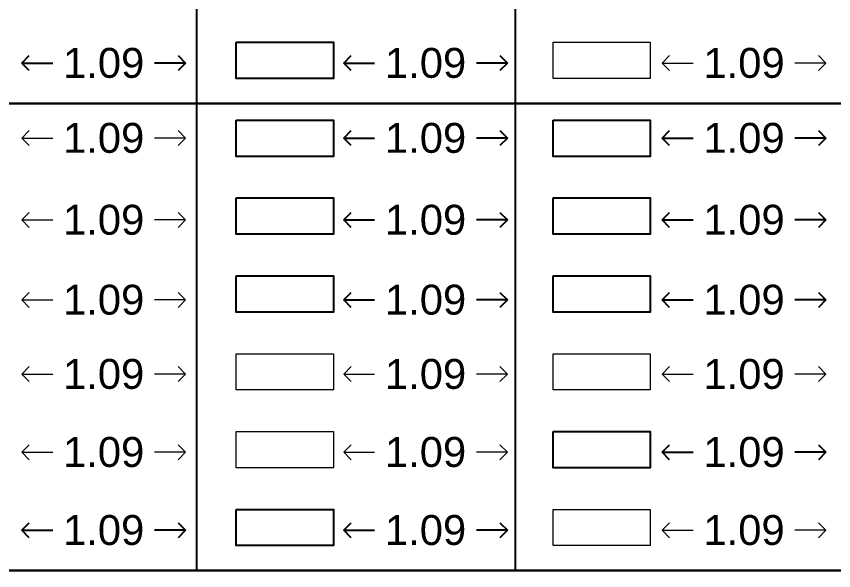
# Model space of a CAD drawing. Header units: millimetres. Extents: x -9481 to -9286, y 28723 to 28853.
# Drawn here: x -9452.65 to -9447.18, y 28753.55 to 28757.26 of the extents above; entities that cross this region are included whole.
import ezdxf

# ---------------------------------------------------------------- set-up
doc = ezdxf.new("R2010")
doc.units = ezdxf.units.MM
doc.header["$PDMODE"] = 34
doc.header["$PDSIZE"] = -15
for name, color, linetype, lineweight in [('BLK_1_FLR_2_REGULAR_ROOM_1', 7, 'Continuous', 0), ('BLK_1_FLR_2_REGULAR_ROOM_2', 7, 'Continuous', 0), ('BLK_1_FLR_2_REGULAR_ROOM_3', 7, 'Continuous', 0), ('BLK_1_FLR_2_REGULAR_ROOM_4', 7, 'Continuous', 0), ('BLK_1_FLR_2_REGULAR_ROOM_5', 7, 'Continuous', 0), ('BLK_1_FLR_3_REGULAR_ROOM', 7, 'Continuous', 0), ('BLK_1_FLR_3_REGULAR_ROOM_5', 7, 'Continuous', 0), ('BLK_1_FLR_4_REGULAR_ROOM_4', 7, 'Continuous', 0), ('BLK_1_FLR_4_REGULAR_ROOM_6', 7, 'Continuous', 0), ('PLAN', 7, 'Continuous', 40)]:
    doc.layers.add(name, color=color, linetype=linetype, lineweight=lineweight)
for name, color, linetype, plot in [('BLK_1_FLR_2_REGULAR_ROOM_6', 7, 'Continuous', False), ('BLK_1_FLR_3_REGULAR_ROOM_2', 7, 'Continuous', False), ('BLK_1_FLR_3_REGULAR_ROOM_3', 7, 'Continuous', False), ('BLK_1_FLR_3_REGULAR_ROOM_6', 7, 'Continuous', False), ('BLK_1_FLR_4_REGULAR_ROOM_1', 7, 'Continuous', False), ('BLK_1_FLR_4_REGULAR_ROOM_2', 7, 'Continuous', False), ('BLK_1_FLR_4_REGULAR_ROOM_3', 7, 'Continuous', False), ('BLK_1_FLR_4_REGULAR_ROOM_5', 7, 'Continuous', False)]:
    doc.layers.add(name, color=color, linetype=linetype, plot=plot)
doc.layers.add('BLK_1_FLR_3_REGULAR_ROOM_1', color=7, linetype='Continuous')
doc.styles.add('Arial', font='arial.ttf', dxfattribs={"height": 0.2})
doc.styles.add('style2', font='arial.ttf', dxfattribs={"height": 0.3})
doc.dimstyles.new('INT DIM', dxfattribs={"dimtxt": 0.3, "dimasz": 0.1, "dimexe": 0.18, "dimexo": 0.0625, "dimgap": 0.09, "dimtad": 0, "dimzin": 0, "dimdsep": 46, "dimtxsty": 'style2', "dimblk": 'OPEN90', "dimcen": 0.09, "dimse1": 1, "dimse2": 1, "dimclrd": 250, "dimclrt": 256, "dimadec": 0, "dimazin": 0, "dimtfac": 1, "dimtofl": 0, "dimtmove": 0, "dimatfit": 3, "dimfxl": 0.18, "dimtolj": 1, "dimtzin": 0, "dimlwd": -1, "dimarcsym": 0})

# ---------------------------------------------------------------- blocks, each defined once
blk = doc.blocks.new('_Open90')
at = {"layer": 'PLAN', "color": 0, "lineweight": -2}
for p, q in [((0, 0), (-1, 0)), ((-0.5, 0.5), (0, 0)), ((0, 0), (-0.5, -0.5))]:
    blk.add_line(p, q, dxfattribs=at)
blk = doc.blocks.new('*D74')
at = {"layer": 'BLK_1_FLR_2_REGULAR_ROOM_6', "color": 250, "transparency": 16777216}
for p, q in [((-9452.5093, 28756.9429), (-9452.4024, 28756.9429)), ((-9451.6143, 28756.9429), (-9451.7213, 28756.9429))]:
    blk.add_line(p, q, dxfattribs=at)
at = {"layer": 'Defpoints', "color": 0, "transparency": 16777216}
for p in [(-9452.6093, 28757.063), (-9451.5143, 28757.063), (-9451.5143, 28756.9429)]:
    blk.add_point(p, dxfattribs=at)
at = {"layer": 'BLK_1_FLR_2_REGULAR_ROOM_6', "color": 250, "transparency": 16777216, "xscale": 0.1, "yscale": 0.1, "zscale": 0.1, "rotation": 180}
blk.add_blockref('_Open90', (-9452.6093, 28756.9429), dxfattribs=at)
at = {"layer": 'BLK_1_FLR_2_REGULAR_ROOM_6', "color": 250, "transparency": 16777216, "xscale": 0.1, "yscale": 0.1, "zscale": 0.1}
blk.add_blockref('_Open90', (-9451.5143, 28756.9429), dxfattribs=at)
at = {"layer": 'BLK_1_FLR_2_REGULAR_ROOM_6', "transparency": 16777216, "insert": (-9452.0618, 28756.9429), "char_height": 0.2, "attachment_point": 5, "style": 'Arial', "bg_fill": 3, "box_fill_scale": 1.1, "bg_fill_color": 256, "bg_fill_true_color": 13158600, "bg_fill_transparency": 0}
blk.add_mtext('\\A1;1.09', dxfattribs=at)
blk = doc.blocks.new('*D75')
at = {"layer": 'BLK_1_FLR_3_REGULAR_ROOM_6', "color": 250, "transparency": 16777216}
for p, q in [((-9450.3558, 28756.9429), (-9450.2489, 28756.9429)), ((-9449.4608, 28756.9429), (-9449.5678, 28756.9429))]:
    blk.add_line(p, q, dxfattribs=at)
at = {"layer": 'Defpoints', "color": 0, "transparency": 16777216}
for p in [(-9450.4558, 28757.063), (-9449.3608, 28757.063), (-9449.3608, 28756.9429)]:
    blk.add_point(p, dxfattribs=at)
at = {"layer": 'BLK_1_FLR_3_REGULAR_ROOM_6', "color": 250, "transparency": 16777216, "xscale": 0.1, "yscale": 0.1, "zscale": 0.1, "rotation": 180}
blk.add_blockref('_Open90', (-9450.4558, 28756.9429), dxfattribs=at)
at = {"layer": 'BLK_1_FLR_3_REGULAR_ROOM_6', "color": 250, "transparency": 16777216, "xscale": 0.1, "yscale": 0.1, "zscale": 0.1}
blk.add_blockref('_Open90', (-9449.3608, 28756.9429), dxfattribs=at)
at = {"layer": 'BLK_1_FLR_3_REGULAR_ROOM_6', "transparency": 16777216, "insert": (-9449.9083, 28756.9429), "char_height": 0.2, "attachment_point": 5, "style": 'Arial', "bg_fill": 3, "box_fill_scale": 1.1, "bg_fill_color": 256, "bg_fill_true_color": 13158600, "bg_fill_transparency": 0}
blk.add_mtext('\\A1;1.09', dxfattribs=at)
blk = doc.blocks.new('*D76')
at = {"layer": 'BLK_1_FLR_4_REGULAR_ROOM_6', "color": 250, "transparency": 16777216}
for p, q in [((-9448.2254, 28756.9429), (-9448.1184, 28756.9429)), ((-9447.3304, 28756.9429), (-9447.4373, 28756.9429))]:
    blk.add_line(p, q, dxfattribs=at)
at = {"layer": 'Defpoints', "color": 0, "transparency": 16777216}
for p in [(-9448.3254, 28757.063), (-9447.2304, 28757.063), (-9447.2304, 28756.9429)]:
    blk.add_point(p, dxfattribs=at)
at = {"layer": 'BLK_1_FLR_4_REGULAR_ROOM_6', "color": 250, "transparency": 16777216, "xscale": 0.1, "yscale": 0.1, "zscale": 0.1, "rotation": 180}
blk.add_blockref('_Open90', (-9448.3254, 28756.9429), dxfattribs=at)
at = {"layer": 'BLK_1_FLR_4_REGULAR_ROOM_6', "color": 250, "transparency": 16777216, "xscale": 0.1, "yscale": 0.1, "zscale": 0.1}
blk.add_blockref('_Open90', (-9447.2304, 28756.9429), dxfattribs=at)
at = {"layer": 'BLK_1_FLR_4_REGULAR_ROOM_6', "transparency": 16777216, "insert": (-9447.7779, 28756.9429), "char_height": 0.2, "attachment_point": 5, "style": 'Arial', "bg_fill": 3, "box_fill_scale": 1.1, "bg_fill_color": 256, "bg_fill_true_color": 13158600, "bg_fill_transparency": 0}
blk.add_mtext('\\A1;1.09', dxfattribs=at)
blk = doc.blocks.new('*D79')
at = {"layer": 'BLK_1_FLR_2_REGULAR_ROOM_1', "color": 250, "transparency": 16777216}
for p, q in [((-9452.5093, 28756.4414), (-9452.4024, 28756.4414)), ((-9451.6143, 28756.4414), (-9451.7213, 28756.4414))]:
    blk.add_line(p, q, dxfattribs=at)
at = {"layer": 'Defpoints', "color": 0, "transparency": 16777216}
for p in [(-9452.6093, 28756.5615), (-9451.5143, 28756.5615), (-9451.5143, 28756.4414)]:
    blk.add_point(p, dxfattribs=at)
at = {"layer": 'BLK_1_FLR_2_REGULAR_ROOM_1', "color": 250, "transparency": 16777216, "xscale": 0.1, "yscale": 0.1, "zscale": 0.1, "rotation": 180}
blk.add_blockref('_Open90', (-9452.6093, 28756.4414), dxfattribs=at)
at = {"layer": 'BLK_1_FLR_2_REGULAR_ROOM_1', "color": 250, "transparency": 16777216, "xscale": 0.1, "yscale": 0.1, "zscale": 0.1}
blk.add_blockref('_Open90', (-9451.5143, 28756.4414), dxfattribs=at)
at = {"layer": 'BLK_1_FLR_2_REGULAR_ROOM_1', "transparency": 16777216, "insert": (-9452.0618, 28756.4414), "char_height": 0.2, "attachment_point": 5, "style": 'Arial', "bg_fill": 3, "box_fill_scale": 1.1, "bg_fill_color": 256, "bg_fill_true_color": 13158600, "bg_fill_transparency": 0}
blk.add_mtext('\\A1;1.09', dxfattribs=at)
blk = doc.blocks.new('*D80')
at = {"layer": 'BLK_1_FLR_3_REGULAR_ROOM_1', "color": 250, "transparency": 16777216}
for p, q in [((-9450.3558, 28756.4414), (-9450.2489, 28756.4414)), ((-9449.4608, 28756.4414), (-9449.5678, 28756.4414))]:
    blk.add_line(p, q, dxfattribs=at)
at = {"layer": 'Defpoints', "color": 0, "transparency": 16777216}
for p in [(-9450.4558, 28756.5615), (-9449.3608, 28756.5615), (-9449.3608, 28756.4414)]:
    blk.add_point(p, dxfattribs=at)
at = {"layer": 'BLK_1_FLR_3_REGULAR_ROOM_1', "color": 250, "transparency": 16777216, "xscale": 0.1, "yscale": 0.1, "zscale": 0.1, "rotation": 180}
blk.add_blockref('_Open90', (-9450.4558, 28756.4414), dxfattribs=at)
at = {"layer": 'BLK_1_FLR_3_REGULAR_ROOM_1', "color": 250, "transparency": 16777216, "xscale": 0.1, "yscale": 0.1, "zscale": 0.1}
blk.add_blockref('_Open90', (-9449.3608, 28756.4414), dxfattribs=at)
at = {"layer": 'BLK_1_FLR_3_REGULAR_ROOM_1', "transparency": 16777216, "insert": (-9449.9083, 28756.4414), "char_height": 0.2, "attachment_point": 5, "style": 'Arial', "bg_fill": 3, "box_fill_scale": 1.1, "bg_fill_color": 256, "bg_fill_true_color": 13158600, "bg_fill_transparency": 0}
blk.add_mtext('\\A1;1.09', dxfattribs=at)
blk = doc.blocks.new('*D81')
at = {"layer": 'BLK_1_FLR_4_REGULAR_ROOM_1', "color": 250, "transparency": 16777216}
for p, q in [((-9448.2254, 28756.4414), (-9448.1184, 28756.4414)), ((-9447.3304, 28756.4414), (-9447.4373, 28756.4414))]:
    blk.add_line(p, q, dxfattribs=at)
at = {"layer": 'Defpoints', "color": 0, "transparency": 16777216}
for p in [(-9448.3254, 28756.5615), (-9447.2304, 28756.5615), (-9447.2304, 28756.4414)]:
    blk.add_point(p, dxfattribs=at)
at = {"layer": 'BLK_1_FLR_4_REGULAR_ROOM_1', "color": 250, "transparency": 16777216, "xscale": 0.1, "yscale": 0.1, "zscale": 0.1, "rotation": 180}
blk.add_blockref('_Open90', (-9448.3254, 28756.4414), dxfattribs=at)
at = {"layer": 'BLK_1_FLR_4_REGULAR_ROOM_1', "color": 250, "transparency": 16777216, "xscale": 0.1, "yscale": 0.1, "zscale": 0.1}
blk.add_blockref('_Open90', (-9447.2304, 28756.4414), dxfattribs=at)
at = {"layer": 'BLK_1_FLR_4_REGULAR_ROOM_1', "transparency": 16777216, "insert": (-9447.7779, 28756.4414), "char_height": 0.2, "attachment_point": 5, "style": 'Arial', "bg_fill": 3, "box_fill_scale": 1.1, "bg_fill_color": 256, "bg_fill_true_color": 13158600, "bg_fill_transparency": 0}
blk.add_mtext('\\A1;1.09', dxfattribs=at)
blk = doc.blocks.new('*D84')
at = {"layer": 'BLK_1_FLR_2_REGULAR_ROOM_2', "color": 250, "transparency": 16777216}
for p, q in [((-9452.5093, 28755.894), (-9452.4024, 28755.894)), ((-9451.6143, 28755.894), (-9451.7213, 28755.894))]:
    blk.add_line(p, q, dxfattribs=at)
at = {"layer": 'Defpoints', "color": 0, "transparency": 16777216}
for p in [(-9452.6093, 28756.0141), (-9451.5143, 28756.0141), (-9451.5143, 28755.894)]:
    blk.add_point(p, dxfattribs=at)
at = {"layer": 'BLK_1_FLR_2_REGULAR_ROOM_2', "color": 250, "transparency": 16777216, "xscale": 0.1, "yscale": 0.1, "zscale": 0.1, "rotation": 180}
blk.add_blockref('_Open90', (-9452.6093, 28755.894), dxfattribs=at)
at = {"layer": 'BLK_1_FLR_2_REGULAR_ROOM_2', "color": 250, "transparency": 16777216, "xscale": 0.1, "yscale": 0.1, "zscale": 0.1}
blk.add_blockref('_Open90', (-9451.5143, 28755.894), dxfattribs=at)
at = {"layer": 'BLK_1_FLR_2_REGULAR_ROOM_2', "transparency": 16777216, "insert": (-9452.0618, 28755.894), "char_height": 0.2, "attachment_point": 5, "style": 'Arial', "bg_fill": 3, "box_fill_scale": 1.1, "bg_fill_color": 256, "bg_fill_true_color": 13158600, "bg_fill_transparency": 0}
blk.add_mtext('\\A1;1.09', dxfattribs=at)
blk = doc.blocks.new('*D85')
at = {"layer": 'BLK_1_FLR_3_REGULAR_ROOM_2', "color": 250, "transparency": 16777216}
for p, q in [((-9450.3558, 28755.894), (-9450.2489, 28755.894)), ((-9449.4608, 28755.894), (-9449.5678, 28755.894))]:
    blk.add_line(p, q, dxfattribs=at)
at = {"layer": 'Defpoints', "color": 0, "transparency": 16777216}
for p in [(-9450.4558, 28756.0141), (-9449.3608, 28756.0141), (-9449.3608, 28755.894)]:
    blk.add_point(p, dxfattribs=at)
at = {"layer": 'BLK_1_FLR_3_REGULAR_ROOM_2', "color": 250, "transparency": 16777216, "xscale": 0.1, "yscale": 0.1, "zscale": 0.1, "rotation": 180}
blk.add_blockref('_Open90', (-9450.4558, 28755.894), dxfattribs=at)
at = {"layer": 'BLK_1_FLR_3_REGULAR_ROOM_2', "color": 250, "transparency": 16777216, "xscale": 0.1, "yscale": 0.1, "zscale": 0.1}
blk.add_blockref('_Open90', (-9449.3608, 28755.894), dxfattribs=at)
at = {"layer": 'BLK_1_FLR_3_REGULAR_ROOM_2', "transparency": 16777216, "insert": (-9449.9083, 28755.894), "char_height": 0.2, "attachment_point": 5, "style": 'Arial', "bg_fill": 3, "box_fill_scale": 1.1, "bg_fill_color": 256, "bg_fill_true_color": 13158600, "bg_fill_transparency": 0}
blk.add_mtext('\\A1;1.09', dxfattribs=at)
blk = doc.blocks.new('*D86')
at = {"layer": 'BLK_1_FLR_4_REGULAR_ROOM_2', "color": 250, "transparency": 16777216}
for p, q in [((-9448.2254, 28755.894), (-9448.1184, 28755.894)), ((-9447.3304, 28755.894), (-9447.4373, 28755.894))]:
    blk.add_line(p, q, dxfattribs=at)
at = {"layer": 'Defpoints', "color": 0, "transparency": 16777216}
for p in [(-9448.3254, 28756.0141), (-9447.2304, 28756.0141), (-9447.2304, 28755.894)]:
    blk.add_point(p, dxfattribs=at)
at = {"layer": 'BLK_1_FLR_4_REGULAR_ROOM_2', "color": 250, "transparency": 16777216, "xscale": 0.1, "yscale": 0.1, "zscale": 0.1, "rotation": 180}
blk.add_blockref('_Open90', (-9448.3254, 28755.894), dxfattribs=at)
at = {"layer": 'BLK_1_FLR_4_REGULAR_ROOM_2', "color": 250, "transparency": 16777216, "xscale": 0.1, "yscale": 0.1, "zscale": 0.1}
blk.add_blockref('_Open90', (-9447.2304, 28755.894), dxfattribs=at)
at = {"layer": 'BLK_1_FLR_4_REGULAR_ROOM_2', "transparency": 16777216, "insert": (-9447.7779, 28755.894), "char_height": 0.2, "attachment_point": 5, "style": 'Arial', "bg_fill": 3, "box_fill_scale": 1.1, "bg_fill_color": 256, "bg_fill_true_color": 13158600, "bg_fill_transparency": 0}
blk.add_mtext('\\A1;1.09', dxfattribs=at)
blk = doc.blocks.new('*D89')
at = {"layer": 'BLK_1_FLR_2_REGULAR_ROOM_3', "color": 250, "transparency": 16777216}
for p, q in [((-9452.5093, 28755.3594), (-9452.4024, 28755.3594)), ((-9451.6143, 28755.3594), (-9451.7213, 28755.3594))]:
    blk.add_line(p, q, dxfattribs=at)
at = {"layer": 'Defpoints', "color": 0, "transparency": 16777216}
for p in [(-9452.6093, 28755.4794), (-9451.5143, 28755.4794), (-9451.5143, 28755.3594)]:
    blk.add_point(p, dxfattribs=at)
at = {"layer": 'BLK_1_FLR_2_REGULAR_ROOM_3', "color": 250, "transparency": 16777216, "xscale": 0.1, "yscale": 0.1, "zscale": 0.1, "rotation": 180}
blk.add_blockref('_Open90', (-9452.6093, 28755.3594), dxfattribs=at)
at = {"layer": 'BLK_1_FLR_2_REGULAR_ROOM_3', "color": 250, "transparency": 16777216, "xscale": 0.1, "yscale": 0.1, "zscale": 0.1}
blk.add_blockref('_Open90', (-9451.5143, 28755.3594), dxfattribs=at)
at = {"layer": 'BLK_1_FLR_2_REGULAR_ROOM_3', "transparency": 16777216, "insert": (-9452.0618, 28755.3594), "char_height": 0.2, "attachment_point": 5, "style": 'Arial', "bg_fill": 3, "box_fill_scale": 1.1, "bg_fill_color": 256, "bg_fill_true_color": 13158600, "bg_fill_transparency": 0}
blk.add_mtext('\\A1;1.09', dxfattribs=at)
blk = doc.blocks.new('*D90')
at = {"layer": 'BLK_1_FLR_3_REGULAR_ROOM_3', "color": 250, "transparency": 16777216}
for p, q in [((-9450.3558, 28755.3594), (-9450.2489, 28755.3594)), ((-9449.4608, 28755.3594), (-9449.5678, 28755.3594))]:
    blk.add_line(p, q, dxfattribs=at)
at = {"layer": 'Defpoints', "color": 0, "transparency": 16777216}
for p in [(-9450.4558, 28755.4794), (-9449.3608, 28755.4794), (-9449.3608, 28755.3594)]:
    blk.add_point(p, dxfattribs=at)
at = {"layer": 'BLK_1_FLR_3_REGULAR_ROOM_3', "color": 250, "transparency": 16777216, "xscale": 0.1, "yscale": 0.1, "zscale": 0.1, "rotation": 180}
blk.add_blockref('_Open90', (-9450.4558, 28755.3594), dxfattribs=at)
at = {"layer": 'BLK_1_FLR_3_REGULAR_ROOM_3', "color": 250, "transparency": 16777216, "xscale": 0.1, "yscale": 0.1, "zscale": 0.1}
blk.add_blockref('_Open90', (-9449.3608, 28755.3594), dxfattribs=at)
at = {"layer": 'BLK_1_FLR_3_REGULAR_ROOM_3', "transparency": 16777216, "insert": (-9449.9083, 28755.3594), "char_height": 0.2, "attachment_point": 5, "style": 'Arial', "bg_fill": 3, "box_fill_scale": 1.1, "bg_fill_color": 256, "bg_fill_true_color": 13158600, "bg_fill_transparency": 0}
blk.add_mtext('\\A1;1.09', dxfattribs=at)
blk = doc.blocks.new('*D91')
at = {"layer": 'BLK_1_FLR_4_REGULAR_ROOM_3', "color": 250, "transparency": 16777216}
for p, q in [((-9448.2254, 28755.3594), (-9448.1184, 28755.3594)), ((-9447.3304, 28755.3594), (-9447.4373, 28755.3594))]:
    blk.add_line(p, q, dxfattribs=at)
at = {"layer": 'Defpoints', "color": 0, "transparency": 16777216}
for p in [(-9448.3254, 28755.4794), (-9447.2304, 28755.4794), (-9447.2304, 28755.3594)]:
    blk.add_point(p, dxfattribs=at)
at = {"layer": 'BLK_1_FLR_4_REGULAR_ROOM_3', "color": 250, "transparency": 16777216, "xscale": 0.1, "yscale": 0.1, "zscale": 0.1, "rotation": 180}
blk.add_blockref('_Open90', (-9448.3254, 28755.3594), dxfattribs=at)
at = {"layer": 'BLK_1_FLR_4_REGULAR_ROOM_3', "color": 250, "transparency": 16777216, "xscale": 0.1, "yscale": 0.1, "zscale": 0.1}
blk.add_blockref('_Open90', (-9447.2304, 28755.3594), dxfattribs=at)
at = {"layer": 'BLK_1_FLR_4_REGULAR_ROOM_3', "transparency": 16777216, "insert": (-9447.7779, 28755.3594), "char_height": 0.2, "attachment_point": 5, "style": 'Arial', "bg_fill": 3, "box_fill_scale": 1.1, "bg_fill_color": 256, "bg_fill_true_color": 13158600, "bg_fill_transparency": 0}
blk.add_mtext('\\A1;1.09', dxfattribs=at)
blk = doc.blocks.new('*D94')
at = {"layer": 'BLK_1_FLR_2_REGULAR_ROOM_4', "color": 250, "transparency": 16777216}
for p, q in [((-9452.5093, 28754.8629), (-9452.4024, 28754.8629)), ((-9451.6143, 28754.8629), (-9451.7213, 28754.8629))]:
    blk.add_line(p, q, dxfattribs=at)
at = {"layer": 'Defpoints', "color": 0, "transparency": 16777216}
for p in [(-9452.6093, 28754.9829), (-9451.5143, 28754.9829), (-9451.5143, 28754.8629)]:
    blk.add_point(p, dxfattribs=at)
at = {"layer": 'BLK_1_FLR_2_REGULAR_ROOM_4', "color": 250, "transparency": 16777216, "xscale": 0.1, "yscale": 0.1, "zscale": 0.1, "rotation": 180}
blk.add_blockref('_Open90', (-9452.6093, 28754.8629), dxfattribs=at)
at = {"layer": 'BLK_1_FLR_2_REGULAR_ROOM_4', "color": 250, "transparency": 16777216, "xscale": 0.1, "yscale": 0.1, "zscale": 0.1}
blk.add_blockref('_Open90', (-9451.5143, 28754.8629), dxfattribs=at)
at = {"layer": 'BLK_1_FLR_2_REGULAR_ROOM_4', "transparency": 16777216, "insert": (-9452.0618, 28754.8629), "char_height": 0.2, "attachment_point": 5, "style": 'Arial', "bg_fill": 3, "box_fill_scale": 1.1, "bg_fill_color": 256, "bg_fill_true_color": 13158600, "bg_fill_transparency": 0}
blk.add_mtext('\\A1;1.09', dxfattribs=at)
blk = doc.blocks.new('*D95')
at = {"layer": 'BLK_1_FLR_3_REGULAR_ROOM', "color": 250, "transparency": 16777216}
for p, q in [((-9450.3558, 28754.8629), (-9450.2489, 28754.8629)), ((-9449.4608, 28754.8629), (-9449.5678, 28754.8629))]:
    blk.add_line(p, q, dxfattribs=at)
at = {"layer": 'Defpoints', "color": 0, "transparency": 16777216}
for p in [(-9450.4558, 28754.9829), (-9449.3608, 28754.9829), (-9449.3608, 28754.8629)]:
    blk.add_point(p, dxfattribs=at)
at = {"layer": 'BLK_1_FLR_3_REGULAR_ROOM', "color": 250, "transparency": 16777216, "xscale": 0.1, "yscale": 0.1, "zscale": 0.1, "rotation": 180}
blk.add_blockref('_Open90', (-9450.4558, 28754.8629), dxfattribs=at)
at = {"layer": 'BLK_1_FLR_3_REGULAR_ROOM', "color": 250, "transparency": 16777216, "xscale": 0.1, "yscale": 0.1, "zscale": 0.1}
blk.add_blockref('_Open90', (-9449.3608, 28754.8629), dxfattribs=at)
at = {"layer": 'BLK_1_FLR_3_REGULAR_ROOM', "transparency": 16777216, "insert": (-9449.9083, 28754.8629), "char_height": 0.2, "attachment_point": 5, "style": 'Arial', "bg_fill": 3, "box_fill_scale": 1.1, "bg_fill_color": 256, "bg_fill_true_color": 13158600, "bg_fill_transparency": 0}
blk.add_mtext('\\A1;1.09', dxfattribs=at)
blk = doc.blocks.new('*D96')
at = {"layer": 'BLK_1_FLR_4_REGULAR_ROOM_4', "color": 250, "transparency": 16777216}
for p, q in [((-9448.2254, 28754.8629), (-9448.1184, 28754.8629)), ((-9447.3304, 28754.8629), (-9447.4373, 28754.8629))]:
    blk.add_line(p, q, dxfattribs=at)
at = {"layer": 'Defpoints', "color": 0, "transparency": 16777216}
for p in [(-9448.3254, 28754.9829), (-9447.2304, 28754.9829), (-9447.2304, 28754.8629)]:
    blk.add_point(p, dxfattribs=at)
at = {"layer": 'BLK_1_FLR_4_REGULAR_ROOM_4', "color": 250, "transparency": 16777216, "xscale": 0.1, "yscale": 0.1, "zscale": 0.1, "rotation": 180}
blk.add_blockref('_Open90', (-9448.3254, 28754.8629), dxfattribs=at)
at = {"layer": 'BLK_1_FLR_4_REGULAR_ROOM_4', "color": 250, "transparency": 16777216, "xscale": 0.1, "yscale": 0.1, "zscale": 0.1}
blk.add_blockref('_Open90', (-9447.2304, 28754.8629), dxfattribs=at)
at = {"layer": 'BLK_1_FLR_4_REGULAR_ROOM_4', "transparency": 16777216, "insert": (-9447.7779, 28754.8629), "char_height": 0.2, "attachment_point": 5, "style": 'Arial', "bg_fill": 3, "box_fill_scale": 1.1, "bg_fill_color": 256, "bg_fill_true_color": 13158600, "bg_fill_transparency": 0}
blk.add_mtext('\\A1;1.09', dxfattribs=at)
blk = doc.blocks.new('*D99')
at = {"layer": 'BLK_1_FLR_2_REGULAR_ROOM_5', "color": 250, "transparency": 16777216}
for p, q in [((-9452.5093, 28754.3409), (-9452.4024, 28754.3409)), ((-9451.6143, 28754.3409), (-9451.7213, 28754.3409))]:
    blk.add_line(p, q, dxfattribs=at)
at = {"layer": 'Defpoints', "color": 0, "transparency": 16777216}
for p in [(-9452.6093, 28754.461), (-9451.5143, 28754.461), (-9451.5143, 28754.3409)]:
    blk.add_point(p, dxfattribs=at)
at = {"layer": 'BLK_1_FLR_2_REGULAR_ROOM_5', "color": 250, "transparency": 16777216, "xscale": 0.1, "yscale": 0.1, "zscale": 0.1, "rotation": 180}
blk.add_blockref('_Open90', (-9452.6093, 28754.3409), dxfattribs=at)
at = {"layer": 'BLK_1_FLR_2_REGULAR_ROOM_5', "color": 250, "transparency": 16777216, "xscale": 0.1, "yscale": 0.1, "zscale": 0.1}
blk.add_blockref('_Open90', (-9451.5143, 28754.3409), dxfattribs=at)
at = {"layer": 'BLK_1_FLR_2_REGULAR_ROOM_5', "transparency": 16777216, "insert": (-9452.0618, 28754.3409), "char_height": 0.2, "attachment_point": 5, "style": 'Arial', "bg_fill": 3, "box_fill_scale": 1.1, "bg_fill_color": 256, "bg_fill_true_color": 13158600, "bg_fill_transparency": 0}
blk.add_mtext('\\A1;1.09', dxfattribs=at)
blk = doc.blocks.new('*D100')
at = {"layer": 'BLK_1_FLR_3_REGULAR_ROOM_5', "color": 250, "transparency": 16777216}
for p, q in [((-9450.3558, 28754.3409), (-9450.2489, 28754.3409)), ((-9449.4608, 28754.3409), (-9449.5678, 28754.3409))]:
    blk.add_line(p, q, dxfattribs=at)
at = {"layer": 'Defpoints', "color": 0, "transparency": 16777216}
for p in [(-9450.4558, 28754.461), (-9449.3608, 28754.461), (-9449.3608, 28754.3409)]:
    blk.add_point(p, dxfattribs=at)
at = {"layer": 'BLK_1_FLR_3_REGULAR_ROOM_5', "color": 250, "transparency": 16777216, "xscale": 0.1, "yscale": 0.1, "zscale": 0.1, "rotation": 180}
blk.add_blockref('_Open90', (-9450.4558, 28754.3409), dxfattribs=at)
at = {"layer": 'BLK_1_FLR_3_REGULAR_ROOM_5', "color": 250, "transparency": 16777216, "xscale": 0.1, "yscale": 0.1, "zscale": 0.1}
blk.add_blockref('_Open90', (-9449.3608, 28754.3409), dxfattribs=at)
at = {"layer": 'BLK_1_FLR_3_REGULAR_ROOM_5', "transparency": 16777216, "insert": (-9449.9083, 28754.3409), "char_height": 0.2, "attachment_point": 5, "style": 'Arial', "bg_fill": 3, "box_fill_scale": 1.1, "bg_fill_color": 256, "bg_fill_true_color": 13158600, "bg_fill_transparency": 0}
blk.add_mtext('\\A1;1.09', dxfattribs=at)
blk = doc.blocks.new('*D101')
at = {"layer": 'BLK_1_FLR_4_REGULAR_ROOM_5', "color": 250, "transparency": 16777216}
for p, q in [((-9448.2254, 28754.3409), (-9448.1184, 28754.3409)), ((-9447.3304, 28754.3409), (-9447.4373, 28754.3409))]:
    blk.add_line(p, q, dxfattribs=at)
at = {"layer": 'Defpoints', "color": 0, "transparency": 16777216}
for p in [(-9448.3254, 28754.461), (-9447.2304, 28754.461), (-9447.2304, 28754.3409)]:
    blk.add_point(p, dxfattribs=at)
at = {"layer": 'BLK_1_FLR_4_REGULAR_ROOM_5', "color": 250, "transparency": 16777216, "xscale": 0.1, "yscale": 0.1, "zscale": 0.1, "rotation": 180}
blk.add_blockref('_Open90', (-9448.3254, 28754.3409), dxfattribs=at)
at = {"layer": 'BLK_1_FLR_4_REGULAR_ROOM_5', "color": 250, "transparency": 16777216, "xscale": 0.1, "yscale": 0.1, "zscale": 0.1}
blk.add_blockref('_Open90', (-9447.2304, 28754.3409), dxfattribs=at)
at = {"layer": 'BLK_1_FLR_4_REGULAR_ROOM_5', "transparency": 16777216, "insert": (-9447.7779, 28754.3409), "char_height": 0.2, "attachment_point": 5, "style": 'Arial', "bg_fill": 3, "box_fill_scale": 1.1, "bg_fill_color": 256, "bg_fill_true_color": 13158600, "bg_fill_transparency": 0}
blk.add_mtext('\\A1;1.09', dxfattribs=at)
blk = doc.blocks.new('*D104')
at = {"layer": 'BLK_1_FLR_2_REGULAR_ROOM_6', "color": 250, "transparency": 16777216}
for p, q in [((-9452.5093, 28753.819), (-9452.4024, 28753.819)), ((-9451.6143, 28753.819), (-9451.7213, 28753.819))]:
    blk.add_line(p, q, dxfattribs=at)
at = {"layer": 'Defpoints', "color": 0, "transparency": 16777216}
for p in [(-9452.6093, 28753.9391), (-9451.5143, 28753.9391), (-9451.5143, 28753.819)]:
    blk.add_point(p, dxfattribs=at)
at = {"layer": 'BLK_1_FLR_2_REGULAR_ROOM_6', "color": 250, "transparency": 16777216, "xscale": 0.1, "yscale": 0.1, "zscale": 0.1, "rotation": 180}
blk.add_blockref('_Open90', (-9452.6093, 28753.819), dxfattribs=at)
at = {"layer": 'BLK_1_FLR_2_REGULAR_ROOM_6', "color": 250, "transparency": 16777216, "xscale": 0.1, "yscale": 0.1, "zscale": 0.1}
blk.add_blockref('_Open90', (-9451.5143, 28753.819), dxfattribs=at)
at = {"layer": 'BLK_1_FLR_2_REGULAR_ROOM_6', "transparency": 16777216, "insert": (-9452.0618, 28753.819), "char_height": 0.2, "attachment_point": 5, "style": 'Arial', "bg_fill": 3, "box_fill_scale": 1.1, "bg_fill_color": 256, "bg_fill_true_color": 13158600, "bg_fill_transparency": 0}
blk.add_mtext('\\A1;1.09', dxfattribs=at)
blk = doc.blocks.new('*D105')
at = {"layer": 'BLK_1_FLR_3_REGULAR_ROOM_6', "color": 250, "transparency": 16777216}
for p, q in [((-9450.3558, 28753.819), (-9450.2489, 28753.819)), ((-9449.4608, 28753.819), (-9449.5678, 28753.819))]:
    blk.add_line(p, q, dxfattribs=at)
at = {"layer": 'Defpoints', "color": 0, "transparency": 16777216}
for p in [(-9450.4558, 28753.9391), (-9449.3608, 28753.9391), (-9449.3608, 28753.819)]:
    blk.add_point(p, dxfattribs=at)
at = {"layer": 'BLK_1_FLR_3_REGULAR_ROOM_6', "color": 250, "transparency": 16777216, "xscale": 0.1, "yscale": 0.1, "zscale": 0.1, "rotation": 180}
blk.add_blockref('_Open90', (-9450.4558, 28753.819), dxfattribs=at)
at = {"layer": 'BLK_1_FLR_3_REGULAR_ROOM_6', "color": 250, "transparency": 16777216, "xscale": 0.1, "yscale": 0.1, "zscale": 0.1}
blk.add_blockref('_Open90', (-9449.3608, 28753.819), dxfattribs=at)
at = {"layer": 'BLK_1_FLR_3_REGULAR_ROOM_6', "transparency": 16777216, "insert": (-9449.9083, 28753.819), "char_height": 0.2, "attachment_point": 5, "style": 'Arial', "bg_fill": 3, "box_fill_scale": 1.1, "bg_fill_color": 256, "bg_fill_true_color": 13158600, "bg_fill_transparency": 0}
blk.add_mtext('\\A1;1.09', dxfattribs=at)
blk = doc.blocks.new('*D106')
at = {"layer": 'BLK_1_FLR_4_REGULAR_ROOM_6', "color": 250, "transparency": 16777216}
for p, q in [((-9448.2254, 28753.819), (-9448.1184, 28753.819)), ((-9447.3304, 28753.819), (-9447.4373, 28753.819))]:
    blk.add_line(p, q, dxfattribs=at)
at = {"layer": 'Defpoints', "color": 0, "transparency": 16777216}
for p in [(-9448.3254, 28753.9391), (-9447.2304, 28753.9391), (-9447.2304, 28753.819)]:
    blk.add_point(p, dxfattribs=at)
at = {"layer": 'BLK_1_FLR_4_REGULAR_ROOM_6', "color": 250, "transparency": 16777216, "xscale": 0.1, "yscale": 0.1, "zscale": 0.1, "rotation": 180}
blk.add_blockref('_Open90', (-9448.3254, 28753.819), dxfattribs=at)
at = {"layer": 'BLK_1_FLR_4_REGULAR_ROOM_6', "color": 250, "transparency": 16777216, "xscale": 0.1, "yscale": 0.1, "zscale": 0.1}
blk.add_blockref('_Open90', (-9447.2304, 28753.819), dxfattribs=at)
at = {"layer": 'BLK_1_FLR_4_REGULAR_ROOM_6', "transparency": 16777216, "insert": (-9447.7779, 28753.819), "char_height": 0.2, "attachment_point": 5, "style": 'Arial', "bg_fill": 3, "box_fill_scale": 1.1, "bg_fill_color": 256, "bg_fill_true_color": 13158600, "bg_fill_transparency": 0}
blk.add_mtext('\\A1;1.09', dxfattribs=at)

msp = doc.modelspace()

# ---------------------------------------------------------------- linework, layer by layer
for p, q in [((-9449.3086, 28759.7965), (-9449.3086, 28756.6726)), ((-9451.4401, 28759.2759), (-9451.4401, 28756.6726)), ((-9451.4401, 28756.6726), (-9451.4401, 28756.152)), ((-9449.3086, 28756.6726), (-9449.3086, 28756.152)), ((-9449.3086, 28756.6726), (-9449.3086, 28753.5487)), ((-9451.4401, 28756.152), (-9451.4401, 28753.5487))]:
    msp.add_line(p, q)
for points in [[(-9442.23, 28759.2759), (-9442.23, 28756.6726), (-9461.7318, 28756.6726)], [(-9461.7318, 28756.6726), (-9442.23, 28756.6726), (-9442.23, 28756.152)], [(-9442.23, 28756.152), (-9442.23, 28753.5487), (-9461.7318, 28753.5487)], [(-9461.7318, 28753.5487), (-9442.23, 28753.5487), (-9442.23, 28753.0281), (-9461.7318, 28753.0281)]]:
    msp.add_lwpolyline(points)
at = {"layer": 'BLK_1_FLR_3_REGULAR_ROOM', "color": 2}
msp.add_lwpolyline([(-9451.1743, 28754.9996), (-9450.5251, 28754.9996), (-9450.5251, 28754.7574), (-9451.1743, 28754.7574)], close=True, dxfattribs=at)
at = {"layer": 'BLK_1_FLR_3_REGULAR_ROOM_1', "color": 2}
msp.add_lwpolyline([(-9451.1743, 28756.5615), (-9450.5251, 28756.5615), (-9450.5251, 28756.3193), (-9451.1743, 28756.3193)], close=True, dxfattribs=at)
at = {"layer": 'BLK_1_FLR_3_REGULAR_ROOM_2', "color": 2}
msp.add_lwpolyline([(-9451.1743, 28756.0408), (-9450.5251, 28756.0408), (-9450.5251, 28755.7987), (-9451.1743, 28755.7987)], close=True, dxfattribs=at)
at = {"layer": 'BLK_1_FLR_3_REGULAR_ROOM_3', "color": 2}
msp.add_lwpolyline([(-9451.1743, 28755.5202), (-9450.5251, 28755.5202), (-9450.5251, 28755.278), (-9451.1743, 28755.278)], close=True, dxfattribs=at)
at = {"layer": 'BLK_1_FLR_3_REGULAR_ROOM_5', "color": 2}
msp.add_lwpolyline([(-9451.1743, 28754.4789), (-9450.5251, 28754.4789), (-9450.5251, 28754.2368), (-9451.1743, 28754.2368)], close=True, dxfattribs=at)
at = {"layer": 'BLK_1_FLR_3_REGULAR_ROOM_6', "color": 1}
msp.add_lwpolyline([(-9451.1743, 28757.0821), (-9450.5251, 28757.0821), (-9450.5251, 28756.84), (-9451.1743, 28756.84)], close=True, dxfattribs=at)
at = {"layer": 'BLK_1_FLR_3_REGULAR_ROOM_6', "color": 2}
msp.add_lwpolyline([(-9451.1743, 28753.9583), (-9450.5251, 28753.9583), (-9450.5251, 28753.7161), (-9451.1743, 28753.7161)], close=True, dxfattribs=at)
at = {"layer": 'BLK_1_FLR_4_REGULAR_ROOM_1', "color": 2}
msp.add_lwpolyline([(-9449.0552, 28756.5615), (-9448.406, 28756.5615), (-9448.406, 28756.3193), (-9449.0552, 28756.3193)], close=True, dxfattribs=at)
at = {"layer": 'BLK_1_FLR_4_REGULAR_ROOM_2', "color": 2}
msp.add_lwpolyline([(-9449.0552, 28756.0408), (-9448.406, 28756.0408), (-9448.406, 28755.7987), (-9449.0552, 28755.7987)], close=True, dxfattribs=at)
at = {"layer": 'BLK_1_FLR_4_REGULAR_ROOM_3', "color": 2}
msp.add_lwpolyline([(-9449.0552, 28755.5202), (-9448.406, 28755.5202), (-9448.406, 28755.278), (-9449.0552, 28755.278)], close=True, dxfattribs=at)
at = {"layer": 'BLK_1_FLR_4_REGULAR_ROOM_4', "color": 2}
msp.add_lwpolyline([(-9449.0552, 28754.9996), (-9448.406, 28754.9996), (-9448.406, 28754.7574), (-9449.0552, 28754.7574)], close=True, dxfattribs=at)
at = {"layer": 'BLK_1_FLR_4_REGULAR_ROOM_5', "color": 2}
msp.add_lwpolyline([(-9449.0552, 28754.4789), (-9448.406, 28754.4789), (-9448.406, 28754.2368), (-9449.0552, 28754.2368)], close=True, dxfattribs=at)
at = {"layer": 'BLK_1_FLR_4_REGULAR_ROOM_6', "color": 1}
msp.add_lwpolyline([(-9449.0552, 28757.0821), (-9448.406, 28757.0821), (-9448.406, 28756.84), (-9449.0552, 28756.84)], close=True, dxfattribs=at)
at = {"layer": 'BLK_1_FLR_4_REGULAR_ROOM_6', "color": 2}
msp.add_lwpolyline([(-9449.0552, 28753.9583), (-9448.406, 28753.9583), (-9448.406, 28753.7161), (-9449.0552, 28753.7161)], close=True, dxfattribs=at)

# ---------------------------------------------------------------- next in the draw order: dimensions: what is measured, and where the dimension line sits
at = {"layer": 'BLK_1_FLR_2_REGULAR_ROOM_1', "color": 2}
dim = msp.add_linear_dim(base=(-9451.51435, 28756.44142), p1=(-9452.60932, 28756.56149), p2=(-9451.51435, 28756.56149), dimstyle='INT DIM', override={"dimtxt": 0.2, "dimtxsty": 'Arial', "dimfxl": 0.125, "dimtfill": 1, "dimtfillclr": 7, "dimarcsym": 1}, dxfattribs=at)
dim.commit()
dim.dimension.update_dxf_attribs({"geometry": '*D79', "text_midpoint": (-9452.06184, 28756.44142)})
at = {"layer": 'BLK_1_FLR_2_REGULAR_ROOM_2', "color": 2}
dim = msp.add_linear_dim(base=(-9451.51435, 28755.894), p1=(-9452.60932, 28756.01408), p2=(-9451.51435, 28756.01408), dimstyle='INT DIM', override={"dimtxt": 0.2, "dimtxsty": 'Arial', "dimfxl": 0.125, "dimtfill": 1, "dimtfillclr": 7, "dimarcsym": 1}, dxfattribs=at)
dim.commit()
dim.dimension.update_dxf_attribs({"geometry": '*D84', "text_midpoint": (-9452.06184, 28755.894)})
at = {"layer": 'BLK_1_FLR_2_REGULAR_ROOM_3', "color": 2}
dim = msp.add_linear_dim(base=(-9451.51435, 28755.35935), p1=(-9452.60932, 28755.47943), p2=(-9451.51435, 28755.47943), dimstyle='INT DIM', override={"dimtxt": 0.2, "dimtxsty": 'Arial', "dimfxl": 0.125, "dimtfill": 1, "dimtfillclr": 7, "dimarcsym": 1}, dxfattribs=at)
dim.commit()
dim.dimension.update_dxf_attribs({"geometry": '*D89', "text_midpoint": (-9452.06184, 28755.35935)})
at = {"layer": 'BLK_1_FLR_2_REGULAR_ROOM_4', "color": 2}
dim = msp.add_linear_dim(base=(-9451.51435, 28754.86287), p1=(-9452.60932, 28754.98295), p2=(-9451.51435, 28754.98295), dimstyle='INT DIM', override={"dimtxt": 0.2, "dimtxsty": 'Arial', "dimfxl": 0.125, "dimtfill": 1, "dimtfillclr": 7, "dimarcsym": 1}, dxfattribs=at)
dim.commit()
dim.dimension.update_dxf_attribs({"geometry": '*D94', "text_midpoint": (-9452.06184, 28754.86287)})
at = {"layer": 'BLK_1_FLR_2_REGULAR_ROOM_5', "color": 2}
dim = msp.add_linear_dim(base=(-9451.51435, 28754.34093), p1=(-9452.60932, 28754.461), p2=(-9451.51435, 28754.461), dimstyle='INT DIM', override={"dimtxt": 0.2, "dimtxsty": 'Arial', "dimfxl": 0.125, "dimtfill": 1, "dimtfillclr": 7, "dimarcsym": 1}, dxfattribs=at)
dim.commit()
dim.dimension.update_dxf_attribs({"geometry": '*D99', "text_midpoint": (-9452.06184, 28754.34093)})
at = {"layer": 'BLK_1_FLR_2_REGULAR_ROOM_6', "color": 1}
dim = msp.add_linear_dim(base=(-9451.51435, 28756.94289), p1=(-9452.60932, 28757.06296), p2=(-9451.51435, 28757.06296), dimstyle='INT DIM', override={"dimtxt": 0.2, "dimtxsty": 'Arial', "dimfxl": 0.125, "dimtfill": 1, "dimtfillclr": 7, "dimarcsym": 1}, dxfattribs=at)
dim.commit()
dim.dimension.update_dxf_attribs({"geometry": '*D74', "text_midpoint": (-9452.06184, 28756.94289)})
at = {"layer": 'BLK_1_FLR_2_REGULAR_ROOM_6', "color": 2}
dim = msp.add_linear_dim(base=(-9451.51435, 28753.81901), p1=(-9452.60932, 28753.93908), p2=(-9451.51435, 28753.93908), dimstyle='INT DIM', override={"dimtxt": 0.2, "dimtxsty": 'Arial', "dimfxl": 0.125, "dimtfill": 1, "dimtfillclr": 7, "dimarcsym": 1}, dxfattribs=at)
dim.commit()
dim.dimension.update_dxf_attribs({"geometry": '*D104', "text_midpoint": (-9452.06184, 28753.81901)})
at = {"layer": 'BLK_1_FLR_3_REGULAR_ROOM', "color": 2}
dim = msp.add_linear_dim(base=(-9449.36082, 28754.86287), p1=(-9450.4558, 28754.98295), p2=(-9449.36082, 28754.98295), dimstyle='INT DIM', override={"dimtxt": 0.2, "dimtxsty": 'Arial', "dimfxl": 0.125, "dimtfill": 1, "dimtfillclr": 7, "dimarcsym": 1}, dxfattribs=at)
dim.commit()
dim.dimension.update_dxf_attribs({"geometry": '*D95', "text_midpoint": (-9449.90831, 28754.86287)})
at = {"layer": 'BLK_1_FLR_3_REGULAR_ROOM_1', "color": 2}
dim = msp.add_linear_dim(base=(-9449.36082, 28756.44142), p1=(-9450.4558, 28756.56149), p2=(-9449.36082, 28756.56149), dimstyle='INT DIM', override={"dimtxt": 0.2, "dimtxsty": 'Arial', "dimfxl": 0.125, "dimtfill": 1, "dimtfillclr": 7, "dimarcsym": 1}, dxfattribs=at)
dim.commit()
dim.dimension.update_dxf_attribs({"geometry": '*D80', "text_midpoint": (-9449.90831, 28756.44142)})
at = {"layer": 'BLK_1_FLR_3_REGULAR_ROOM_2', "color": 2}
dim = msp.add_linear_dim(base=(-9449.36082, 28755.894), p1=(-9450.4558, 28756.01408), p2=(-9449.36082, 28756.01408), dimstyle='INT DIM', override={"dimtxt": 0.2, "dimtxsty": 'Arial', "dimfxl": 0.125, "dimtfill": 1, "dimtfillclr": 7, "dimarcsym": 1}, dxfattribs=at)
dim.commit()
dim.dimension.update_dxf_attribs({"geometry": '*D85', "text_midpoint": (-9449.90831, 28755.894)})
at = {"layer": 'BLK_1_FLR_3_REGULAR_ROOM_3', "color": 2}
dim = msp.add_linear_dim(base=(-9449.36082, 28755.35935), p1=(-9450.4558, 28755.47943), p2=(-9449.36082, 28755.47943), dimstyle='INT DIM', override={"dimtxt": 0.2, "dimtxsty": 'Arial', "dimfxl": 0.125, "dimtfill": 1, "dimtfillclr": 7, "dimarcsym": 1}, dxfattribs=at)
dim.commit()
dim.dimension.update_dxf_attribs({"geometry": '*D90', "text_midpoint": (-9449.90831, 28755.35935)})
at = {"layer": 'BLK_1_FLR_3_REGULAR_ROOM_5', "color": 2}
dim = msp.add_linear_dim(base=(-9449.36082, 28754.34093), p1=(-9450.4558, 28754.461), p2=(-9449.36082, 28754.461), dimstyle='INT DIM', override={"dimtxt": 0.2, "dimtxsty": 'Arial', "dimfxl": 0.125, "dimtfill": 1, "dimtfillclr": 7, "dimarcsym": 1}, dxfattribs=at)
dim.commit()
dim.dimension.update_dxf_attribs({"geometry": '*D100', "text_midpoint": (-9449.90831, 28754.34093)})
at = {"layer": 'BLK_1_FLR_3_REGULAR_ROOM_6', "color": 1}
dim = msp.add_linear_dim(base=(-9449.36082, 28756.94289), p1=(-9450.4558, 28757.06296), p2=(-9449.36082, 28757.06296), dimstyle='INT DIM', override={"dimtxt": 0.2, "dimtxsty": 'Arial', "dimfxl": 0.125, "dimtfill": 1, "dimtfillclr": 7, "dimarcsym": 1}, dxfattribs=at)
dim.commit()
dim.dimension.update_dxf_attribs({"geometry": '*D75', "text_midpoint": (-9449.90831, 28756.94289)})
at = {"layer": 'BLK_1_FLR_3_REGULAR_ROOM_6', "color": 2}
dim = msp.add_linear_dim(base=(-9449.36082, 28753.81901), p1=(-9450.4558, 28753.93908), p2=(-9449.36082, 28753.93908), dimstyle='INT DIM', override={"dimtxt": 0.2, "dimtxsty": 'Arial', "dimfxl": 0.125, "dimtfill": 1, "dimtfillclr": 7, "dimarcsym": 1}, dxfattribs=at)
dim.commit()
dim.dimension.update_dxf_attribs({"geometry": '*D105', "text_midpoint": (-9449.90831, 28753.81901)})
at = {"layer": 'BLK_1_FLR_4_REGULAR_ROOM_1', "color": 2}
dim = msp.add_linear_dim(base=(-9447.23039, 28756.44142), p1=(-9448.32537, 28756.56149), p2=(-9447.23039, 28756.56149), dimstyle='INT DIM', override={"dimtxt": 0.2, "dimtxsty": 'Arial', "dimfxl": 0.125, "dimtfill": 1, "dimtfillclr": 7, "dimarcsym": 1}, dxfattribs=at)
dim.commit()
dim.dimension.update_dxf_attribs({"geometry": '*D81', "text_midpoint": (-9447.77788, 28756.44142)})
at = {"layer": 'BLK_1_FLR_4_REGULAR_ROOM_2', "color": 2}
dim = msp.add_linear_dim(base=(-9447.23039, 28755.894), p1=(-9448.32537, 28756.01408), p2=(-9447.23039, 28756.01408), dimstyle='INT DIM', override={"dimtxt": 0.2, "dimtxsty": 'Arial', "dimfxl": 0.125, "dimtfill": 1, "dimtfillclr": 7, "dimarcsym": 1}, dxfattribs=at)
dim.commit()
dim.dimension.update_dxf_attribs({"geometry": '*D86', "text_midpoint": (-9447.77788, 28755.894)})
at = {"layer": 'BLK_1_FLR_4_REGULAR_ROOM_3', "color": 2}
dim = msp.add_linear_dim(base=(-9447.23039, 28755.35935), p1=(-9448.32537, 28755.47943), p2=(-9447.23039, 28755.47943), dimstyle='INT DIM', override={"dimtxt": 0.2, "dimtxsty": 'Arial', "dimfxl": 0.125, "dimtfill": 1, "dimtfillclr": 7, "dimarcsym": 1}, dxfattribs=at)
dim.commit()
dim.dimension.update_dxf_attribs({"geometry": '*D91', "text_midpoint": (-9447.77788, 28755.35935)})
at = {"layer": 'BLK_1_FLR_4_REGULAR_ROOM_4', "color": 2}
dim = msp.add_linear_dim(base=(-9447.23039, 28754.86287), p1=(-9448.32537, 28754.98295), p2=(-9447.23039, 28754.98295), dimstyle='INT DIM', override={"dimtxt": 0.2, "dimtxsty": 'Arial', "dimfxl": 0.125, "dimtfill": 1, "dimtfillclr": 7, "dimarcsym": 1}, dxfattribs=at)
dim.commit()
dim.dimension.update_dxf_attribs({"geometry": '*D96', "text_midpoint": (-9447.77788, 28754.86287)})
at = {"layer": 'BLK_1_FLR_4_REGULAR_ROOM_5', "color": 2}
dim = msp.add_linear_dim(base=(-9447.23039, 28754.34093), p1=(-9448.32537, 28754.461), p2=(-9447.23039, 28754.461), dimstyle='INT DIM', override={"dimtxt": 0.2, "dimtxsty": 'Arial', "dimfxl": 0.125, "dimtfill": 1, "dimtfillclr": 7, "dimarcsym": 1}, dxfattribs=at)
dim.commit()
dim.dimension.update_dxf_attribs({"geometry": '*D101', "text_midpoint": (-9447.77788, 28754.34093)})
at = {"layer": 'BLK_1_FLR_4_REGULAR_ROOM_6', "color": 1}
dim = msp.add_linear_dim(base=(-9447.23039, 28756.94289), p1=(-9448.32537, 28757.06296), p2=(-9447.23039, 28757.06296), dimstyle='INT DIM', override={"dimtxt": 0.2, "dimtxsty": 'Arial', "dimfxl": 0.125, "dimtfill": 1, "dimtfillclr": 7, "dimarcsym": 1}, dxfattribs=at)
dim.commit()
dim.dimension.update_dxf_attribs({"geometry": '*D76', "text_midpoint": (-9447.77788, 28756.94289)})
at = {"layer": 'BLK_1_FLR_4_REGULAR_ROOM_6', "color": 2}
dim = msp.add_linear_dim(base=(-9447.23039, 28753.81901), p1=(-9448.32537, 28753.93908), p2=(-9447.23039, 28753.93908), dimstyle='INT DIM', override={"dimtxt": 0.2, "dimtxsty": 'Arial', "dimfxl": 0.125, "dimtfill": 1, "dimtfillclr": 7, "dimarcsym": 1}, dxfattribs=at)
dim.commit()
dim.dimension.update_dxf_attribs({"geometry": '*D106', "text_midpoint": (-9447.77788, 28753.81901)})

doc.saveas('drawing.dxf')
